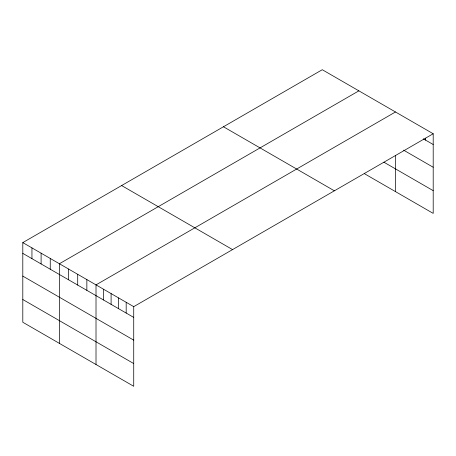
<?xml version="1.0" encoding="UTF-8"?>
<svg xmlns="http://www.w3.org/2000/svg" width="456" height="456" viewBox="0 0 456 456"><rect width="100%" height="100%" fill="white"/><g stroke="black" fill="none" stroke-linecap="round" stroke-linejoin="round"><path stroke-width="0.68" d="M433.2 133.75L133.728 306.654L133.728 386.289L22.8 322.25L22.8 242.609L322.272 69.711L433.2 133.75L433.2 213.391L364.372 173.65M358.878 90.841L59.405 263.745L59.405 343.385M395.483 111.976L96.011 284.88L96.011 364.515M423.339 138.818L433.2 144.512M403.611 150.161L433.2 167.244M383.895 162.194L433.2 190.659M223.446 126.768L334.373 190.807M121.627 185.552L232.554 249.597M22.8 242.609L133.728 306.654M22.8 253.371L133.728 317.416M22.8 276.102L133.728 340.142M22.8 299.518L133.728 363.563M425.659 138.139L425.659 140.157M395.483 155.405L395.483 191.617M126.181 302.299L126.181 313.061M118.64 297.945L118.64 308.706M111.099 293.59L111.099 304.351M103.552 289.235L103.552 299.997M86.857 279.596L86.857 290.358M77.708 274.312L77.708 285.074M68.554 269.029L68.554 279.79M50.251 258.461L50.251 269.222M41.103 253.177L41.103 263.938M31.948 247.893L31.948 258.655"/></g></svg>
